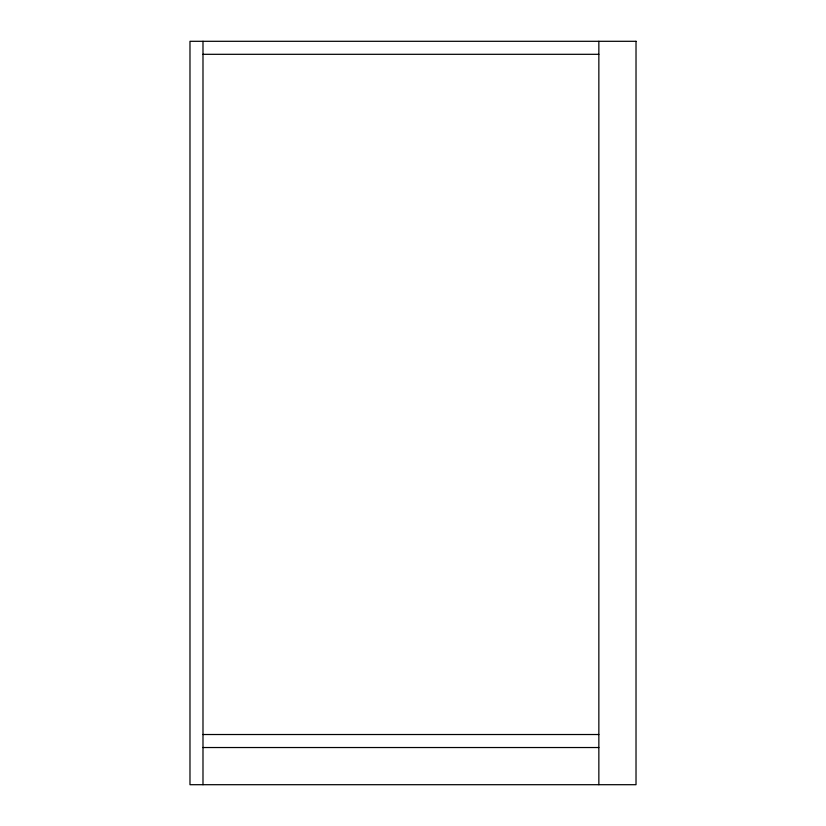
<?xml version="1.0" encoding="UTF-8"?>
<svg xmlns="http://www.w3.org/2000/svg" width="826" height="826" viewBox="0 0 826 826"><rect width="100%" height="100%" fill="white"/><g stroke="black" fill="none" stroke-linecap="round" stroke-linejoin="round"><path stroke-width="1.24" d="M202.989 54.309L598.85 54.309M202.989 734.52L598.85 734.52M202.989 747.53L598.85 747.53M598.85 41.3L598.85 784.7M202.989 41.3L202.989 784.7M636.02 41.3L189.98 41.3L189.98 784.7L636.02 784.7L636.02 41.3"/></g></svg>
